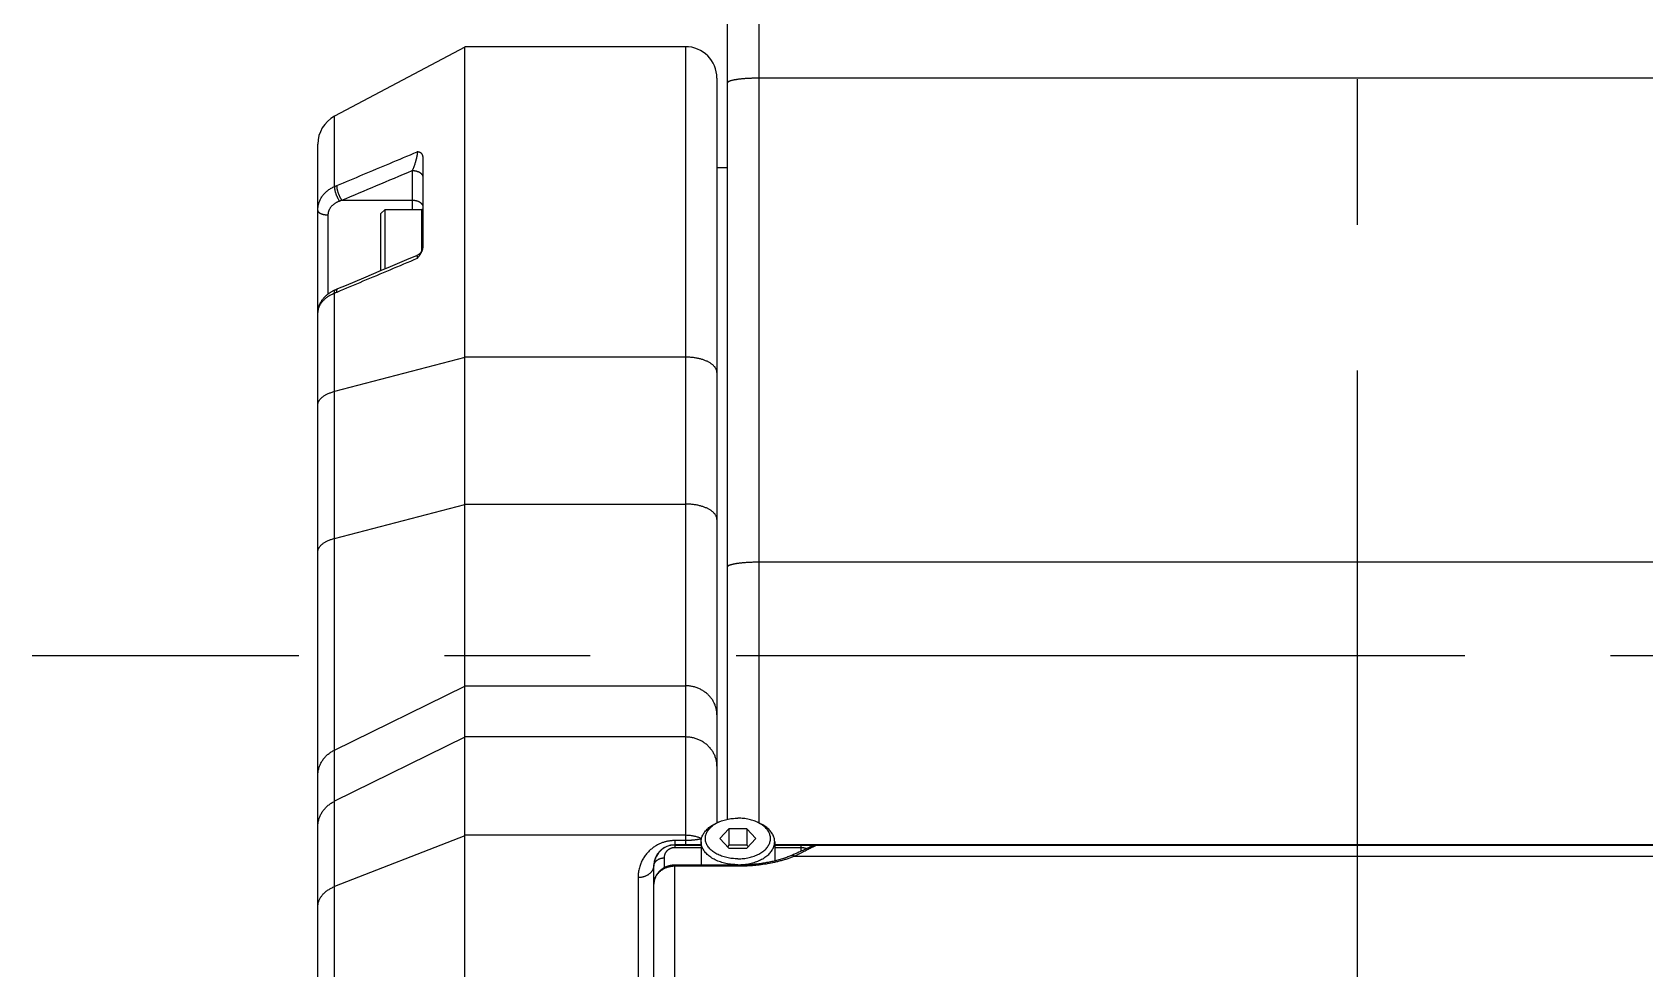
# Model space of a CAD drawing. Extents: x 0 to 3364, y 0 to 2376.
# Drawn here: x 2286.2 to 2439.7, y 1230.5 to 1319.7 of the extents above; entities that cross this region are included whole.
import ezdxf

# ---------------------------------------------------------------- set-up
doc = ezdxf.new("R2010")
doc.units = 0
doc.header["$LTSCALE"] = 185.02
doc.linetypes.add('CENTER', pattern=[0.6, 0.375, -0.075, 0.075, -0.075])
doc.layers.get('0').update_dxf_attribs({"linetype": 'CONTINUOUS'})
doc.layers.add('DEFAULT_1', color=7, linetype='CENTER')

msp = doc.modelspace()

# ---------------------------------------------------------------- linework, layer by layer
for p, q in [((2355.3439, 1357.7278), (2355.3439, 1244.3746)), ((2352.3439, 1244.7232), (2352.3439, 1344.6545)), ((2327.3439, 1318.2663), (2314.9355, 1311.6686)), ((2327.3439, 1138.2663), (2327.3439, 1318.3014)), ((2348.3439, 1318.3014), (2327.3439, 1318.3014)), ((2348.3439, 1318.3014), (2348.3439, 1242.3014)), ((2351.3439, 1315.3014), (2351.3439, 1244.3746)), ((2469.3439, 1315.3013), (2355.3439, 1315.3013)), ((2314.9355, 1304.9828), (2314.9355, 1311.6686)), ((2313.3439, 1147.5128), (2313.3439, 1309.0198)), ((2322.3439, 1306.5057), (2322.3439, 1302.8097)), ((2323.3439, 1307.8338), (2323.3439, 1299.3041)), ((2351.3439, 1306.8014), (2352.3439, 1306.8014)), ((2315.6242, 1303.6826), (2322.3439, 1303.6826)), ((2314.3439, 1294.7628), (2314.3439, 1302.2829)), ((2319.3439, 1302.4097), (2319.7439, 1302.8097)), ((2319.3439, 1296.9601), (2319.3439, 1302.4097)), ((2319.7439, 1297.1281), (2319.7439, 1302.8097)), ((2319.7439, 1302.8097), (2323.2439, 1302.8097)), ((2323.2439, 1298.8685), (2323.2439, 1302.8097)), ((2323.3439, 1299.3041), (2323.3436, 1299.2763)), ((2317.6866, 1296.2638), (2316.0333, 1295.5689)), ((2314.9355, 1224.2545), (2314.9355, 1294.8141)), ((2315.2366, 1295.234), (2314.9806, 1295.1269)), ((2316.0333, 1295.5689), (2315.2366, 1295.234)), ((2327.3439, 1288.7035), (2314.9355, 1285.4686)), ((2348.3439, 1288.7386), (2327.3439, 1288.7386)), ((2314.9355, 1271.4725), (2327.3439, 1274.7073)), ((2327.3439, 1274.7424), (2348.3439, 1274.7424)), ((2469.3439, 1269.2027), (2355.3439, 1269.2027)), ((2314.9355, 1251.3122), (2327.3439, 1257.4015)), ((2327.3439, 1257.4366), (2348.3439, 1257.4366)), ((2327.3439, 1252.5267), (2314.9355, 1246.4374)), ((2348.3439, 1252.5618), (2327.3439, 1252.5618)), ((2351.4839, 1244.4402), (2351.2439, 1244.3278)), ((2352.4839, 1243.8215), (2351.6239, 1242.891)), ((2352.4839, 1243.8215), (2352.4839, 1242.2598)), ((2354.2039, 1243.8215), (2352.4839, 1243.8215)), ((2354.2039, 1243.8215), (2354.2039, 1242.2598)), ((2355.0639, 1242.891), (2354.2039, 1243.8215)), ((2355.2039, 1244.4402), (2355.4439, 1244.3278)), ((2327.3439, 1243.1609), (2314.9355, 1238.3075)), ((2348.3439, 1243.196), (2327.3439, 1243.196)), ((2347.3439, 1242.698), (2347.3439, 1242.3014)), ((2348.3439, 1242.698), (2347.3439, 1242.698)), ((2349.8439, 1242.3014), (2347.3439, 1242.3014)), ((2347.3439, 1242.2663), (2347.3439, 1242.0471)), ((2347.3439, 1242.0471), (2349.8439, 1242.0471)), ((2347.344, 1242.2663), (2349.8439, 1242.2663)), ((2349.8439, 1242.5786), (2349.8439, 1240.3554)), ((2351.6239, 1242.891), (2352.4839, 1241.9604)), ((2352.4839, 1242.2598), (2352.3456, 1242.1101)), ((2354.2039, 1242.2598), (2352.4839, 1242.2598)), ((2354.2039, 1241.9604), (2355.0639, 1242.891)), ((2354.3423, 1242.1101), (2354.2039, 1242.2598)), ((2356.8439, 1242.5786), (2356.8439, 1240.7508)), ((2467.8439, 1242.3014), (2356.8439, 1242.3014)), ((2356.8439, 1242.2663), (2467.8439, 1242.2663)), ((2356.8439, 1242.0471), (2359.3439, 1242.0471)), ((2359.3439, 1242.2663), (2359.3439, 1241.678)), ((2346.3439, 1240.1167), (2346.3439, 1241.0471)), ((2352.4839, 1241.9604), (2354.2039, 1241.9604)), ((2358.7473, 1241.2105), (2465.9406, 1241.2105)), ((2359.3047, 1241.6596), (2359.1466, 1241.5862)), ((2359.7245, 1241.8558), (2359.3047, 1241.6596)), ((2343.8439, 1239.198), (2343.8439, 1141.6995)), ((2345.3439, 1140.3014), (2345.3439, 1240.3014)), ((2347.3439, 1228.1983), (2347.3439, 1240.3554)), ((2353.3439, 1240.3554), (2347.3439, 1240.3554)), ((2353.3439, 1240.2498), (2347.344, 1240.2498)), ((2353.3439, 1240.2498), (2353.3439, 1240.3554))]:
    msp.add_line(p, q)
for points in [[(2323.3436, 1299.2763), (2323.3425, 1299.2512), (2323.3408, 1299.2249), (2323.3383, 1299.1986), (2323.3352, 1299.1723), (2323.3314, 1299.1462), (2323.3268, 1299.1201), (2323.3216, 1299.0942), (2323.3157, 1299.0685), (2323.3092, 1299.0429), (2323.3019, 1299.0174), (2323.294, 1298.9922), (2323.2854, 1298.9672), (2323.2762, 1298.9425), (2323.2663, 1298.918), (2323.2558, 1298.8937), (2323.2446, 1298.8698), (2323.2328, 1298.8461), (2323.2204, 1298.8228), (2323.2074, 1298.7998), (2323.1937, 1298.7772), (2323.1795, 1298.7549), (2323.1647, 1298.733), (2323.1493, 1298.7115), (2323.1334, 1298.6904), (2323.1169, 1298.6698), (2323.0998, 1298.6496), (2323.0823, 1298.6298), (2323.0642, 1298.6106), (2323.0456, 1298.5918), (2323.0265, 1298.5735), (2323.007, 1298.5557), (2322.987, 1298.5384), (2322.9665, 1298.5217), (2322.9456, 1298.5055), (2322.9243, 1298.4899), (2322.9026, 1298.4749), (2322.8804, 1298.4604), (2322.858, 1298.4465), (2322.8351, 1298.4332), (2322.8119, 1298.4206), (2322.7884, 1298.4085), (2322.7646, 1298.3971), (2322.7404, 1298.3863), (2322.731, 1298.3822)], [(2320.2514, 1297.3412), (2319.3851, 1296.9774), (2317.6866, 1296.2638)], [(2322.731, 1298.3822), (2322.0178, 1298.0829), (2320.2514, 1297.3412)], [(2314.9806, 1295.1269), (2314.9244, 1295.1021), (2314.8688, 1295.0763), (2314.8138, 1295.0495), (2314.7593, 1295.0218), (2314.7056, 1294.9931), (2314.6525, 1294.9635), (2314.6001, 1294.933), (2314.5485, 1294.9015), (2314.4976, 1294.8692), (2314.4476, 1294.8361), (2314.3983, 1294.8021), (2314.35, 1294.7673), (2314.3025, 1294.7317), (2314.2559, 1294.6953), (2314.2103, 1294.6582), (2314.1657, 1294.6203), (2314.122, 1294.5818), (2314.0794, 1294.5426), (2314.0378, 1294.5027), (2313.9973, 1294.4622), (2313.9578, 1294.4211), (2313.9195, 1294.3794), (2313.8822, 1294.3371), (2313.8461, 1294.2943), (2313.8112, 1294.251), (2313.7774, 1294.2073), (2313.7449, 1294.1631), (2313.7136, 1294.1185), (2313.6835, 1294.0736), (2313.6548, 1294.0284), (2313.6273, 1293.9829), (2313.6011, 1293.9372), (2313.5762, 1293.8914), (2313.5526, 1293.8454), (2313.5303, 1293.7993), (2313.5094, 1293.7531), (2313.4897, 1293.7068), (2313.4713, 1293.6605), (2313.4542, 1293.6141), (2313.4383, 1293.5678), (2313.4237, 1293.5214), (2313.4104, 1293.475), (2313.3983, 1293.4287), (2313.3875, 1293.3825), (2313.3778, 1293.3364), (2313.3695, 1293.2904), (2313.3623, 1293.2445), (2313.3563, 1293.1988), (2313.3515, 1293.1533), (2313.3479, 1293.108), (2313.3455, 1293.0629), (2313.3442, 1293.0181), (2313.3439, 1292.9897)], [(2361.046, 1242.2663), (2361.0049, 1242.2657), (2360.9588, 1242.2637), (2360.9132, 1242.2603), (2360.8681, 1242.2556), (2360.8235, 1242.2498), (2360.7794, 1242.2428), (2360.7357, 1242.2348), (2360.6924, 1242.2258), (2360.6493, 1242.2159), (2360.6065, 1242.205), (2360.5637, 1242.1934), (2360.5209, 1242.1808), (2360.4779, 1242.1675), (2360.4347, 1242.1533), (2360.3911, 1242.1383), (2360.3469, 1242.1224), (2360.3021, 1242.1057), (2360.2565, 1242.0881), (2360.2099, 1242.0697), (2360.1624, 1242.0502), (2360.1136, 1242.0298), (2360.0634, 1242.0084), (2360.0117, 1241.9859), (2359.9583, 1241.9623), (2359.903, 1241.9375), (2359.8457, 1241.9115), (2359.7245, 1241.8558)], [(2358.3609, 1241.2385), (2358.2798, 1241.205), (2358.1854, 1241.1673), (2358.0891, 1241.1302), (2357.991, 1241.0938), (2357.891, 1241.058), (2357.7893, 1241.0228), (2357.6859, 1240.9884), (2357.5808, 1240.9546), (2357.474, 1240.9216), (2357.3656, 1240.8894), (2357.2556, 1240.8579), (2357.1442, 1240.8273), (2357.0312, 1240.7975), (2356.9168, 1240.7685), (2356.801, 1240.7404), (2356.6839, 1240.7131), (2356.5655, 1240.6868), (2356.4458, 1240.6614), (2356.325, 1240.6369), (2356.203, 1240.6134), (2356.0798, 1240.5908), (2355.9557, 1240.5692), (2355.8305, 1240.5486), (2355.7044, 1240.5289), (2355.5774, 1240.5103), (2355.4496, 1240.4927), (2355.3209, 1240.4761), (2355.1915, 1240.4606), (2355.0614, 1240.4461), (2354.9306, 1240.4326), (2354.7992, 1240.4203), (2354.6673, 1240.4089), (2354.5349, 1240.3987), (2354.402, 1240.3895), (2354.2687, 1240.3814), (2354.1351, 1240.3744), (2354.0011, 1240.3685), (2353.867, 1240.3637), (2353.7326, 1240.36), (2353.5981, 1240.3574), (2353.4635, 1240.3558), (2353.3439, 1240.3554)], [(2359.1466, 1241.5862), (2358.9805, 1241.51), (2358.8947, 1241.4711), (2358.8072, 1241.4318), (2358.7181, 1241.3923), (2358.6278, 1241.3526), (2358.5364, 1241.313), (2358.4439, 1241.2735), (2358.3609, 1241.2385)], [(2347.3439, 1240.3554), (2347.3072, 1240.3551), (2347.2534, 1240.3536), (2347.1997, 1240.3508), (2347.1461, 1240.3467), (2347.0926, 1240.3413), (2347.0392, 1240.3347), (2346.9861, 1240.3267), (2346.9332, 1240.3175), (2346.8806, 1240.3071), (2346.8283, 1240.2953), (2346.7763, 1240.2823), (2346.7248, 1240.2681), (2346.6738, 1240.2526), (2346.6232, 1240.2359), (2346.5731, 1240.218), (2346.5237, 1240.1989), (2346.4748, 1240.1786), (2346.4266, 1240.1571), (2346.379, 1240.1345), (2346.3322, 1240.1108), (2346.2861, 1240.0859), (2346.2408, 1240.0599), (2346.1963, 1240.0329), (2346.1528, 1240.0048), (2346.1101, 1239.9757), (2346.0683, 1239.9456), (2346.0275, 1239.9145), (2345.9877, 1239.8825), (2345.9489, 1239.8496), (2345.9112, 1239.8158), (2345.8746, 1239.7811), (2345.839, 1239.7456), (2345.8046, 1239.7093), (2345.7712, 1239.6723), (2345.7391, 1239.6345), (2345.7081, 1239.596), (2345.6784, 1239.5568), (2345.6498, 1239.517), (2345.6225, 1239.4766), (2345.5964, 1239.4357), (2345.5715, 1239.3942), (2345.5479, 1239.3521), (2345.5256, 1239.3096), (2345.5045, 1239.2666), (2345.4847, 1239.2232), (2345.4662, 1239.1793), (2345.4489, 1239.1351), (2345.433, 1239.0906), (2345.4184, 1239.0457), (2345.405, 1239.0005), (2345.393, 1238.9551), (2345.3823, 1238.9094), (2345.3729, 1238.8636), (2345.3648, 1238.8175), (2345.358, 1238.7713), (2345.3526, 1238.725), (2345.3485, 1238.6786), (2345.3457, 1238.6322), (2345.3442, 1238.5857), (2345.3439, 1238.5568)]]:
    msp.add_lwpolyline(points)
for centre, radius, start, end in [((2348.3439, 1315.3014), 3, 0, 90), ((2316.3439, 1309.0198), 3, 118, 180), ((2323.2439, 1302.7097), 0.1, 0, 90), ((2347.3439, 1240.3014), 2, 90, 180), ((2347.3439, 1240.2663), 2, 89.999395, 180)]:
    msp.add_arc(centre, radius, start, end)
for points, start_tangent, end_tangent in [([(2355.3439, 1315.3013), (2355.1757, 1315.3006), (2355.0081, 1315.2984), (2354.8414, 1315.2949), (2354.6764, 1315.2899), (2354.5134, 1315.2836), (2354.3531, 1315.2759), (2354.1959, 1315.2668), (2354.0423, 1315.2565), (2353.8928, 1315.2448), (2353.7478, 1315.2319), (2353.6079, 1315.2178), (2353.4735, 1315.2025), (2353.3449, 1315.1862), (2353.2226, 1315.1687), (2353.107, 1315.1503), (2352.9985, 1315.1309), (2352.8973, 1315.1106), (2352.8038, 1315.0895), (2352.7183, 1315.0676), (2352.641, 1315.0451), (2352.5723, 1315.0219), (2352.5123, 1314.9982), (2352.4612, 1314.974), (2352.4192, 1314.9494), (2352.3863, 1314.9245), (2352.3628, 1314.8994), (2352.3487, 1314.8741), (2352.3439, 1314.8487)], (-1, 0), (0, -1)), ([(2315.1548, 1305.0752), (2317.6433, 1306.1195), (2320.1949, 1307.1896), (2322.8139, 1308.2874)], (0.92206629, 0.38703198), (0.92228875, 0.38650156)), ([(2322.8134, 1308.2872), (2322.8162, 1308.2566), (2322.8174, 1308.222), (2322.8168, 1308.1832), (2322.8145, 1308.1403), (2322.8105, 1308.0935), (2322.8047, 1308.0429), (2322.7971, 1307.9885), (2322.7878, 1307.9304), (2322.7766, 1307.8687), (2322.7637, 1307.8036), (2322.7489, 1307.7352), (2322.7324, 1307.6637), (2322.7141, 1307.5893), (2322.694, 1307.5121), (2322.6721, 1307.4324), (2322.6486, 1307.3506), (2322.6235, 1307.2669), (2322.5968, 1307.1817), (2322.5686, 1307.0956), (2322.5392, 1307.0088), (2322.5086, 1306.922), (2322.4769, 1306.8356), (2322.4444, 1306.7502), (2322.4113, 1306.6665), (2322.3778, 1306.5848), (2322.3439, 1306.5057)], (0.12713027, -0.99188603), (-0.3998862, -0.9165648)), ([(2323.3439, 1307.8338), (2323.3405, 1307.892), (2323.3302, 1307.9473), (2323.313, 1307.9993), (2323.2886, 1308.0479), (2323.2571, 1308.0928), (2323.2184, 1308.1336), (2323.1724, 1308.1702), (2323.1185, 1308.2027), (2323.0563, 1308.2309), (2322.9853, 1308.2544), (2322.9048, 1308.2732), (2322.8139, 1308.2874)], (0, 1), (-0.99306069, 0.11760301)), ([(2315.6242, 1303.6826), (2318.9281, 1305.0712), (2322.3439, 1306.5057)], (0.92182529, 0.38760565), (0.92205064, 0.38706925)), ([(2322.3439, 1306.5057), (2322.4265, 1306.5035), (2322.5085, 1306.4972), (2322.5894, 1306.4866), (2322.6686, 1306.4718), (2322.7456, 1306.4531), (2322.8199, 1306.4304), (2322.8909, 1306.404), (2322.9582, 1306.374), (2323.0212, 1306.3406), (2323.0797, 1306.3041), (2323.1331, 1306.2647), (2323.1811, 1306.2227), (2323.2234, 1306.1783), (2323.2597, 1306.1319), (2323.2898, 1306.0838), (2323.3133, 1306.0343), (2323.3303, 1305.9838), (2323.3405, 1305.9326), (2323.3439, 1305.881)], (1, 0), (0, -1)), ([(2313.3439, 1302.7077), (2313.3493, 1302.8678), (2313.3654, 1303.0264), (2313.3921, 1303.183), (2313.4294, 1303.3372), (2313.4771, 1303.4884), (2313.5351, 1303.6362), (2313.6033, 1303.78), (2313.6815, 1303.9195), (2313.7693, 1304.0542), (2313.8666, 1304.1836), (2313.973, 1304.3073), (2314.0881, 1304.4249), (2314.2115, 1304.536), (2314.3427, 1304.6403), (2314.4813, 1304.7374), (2314.6267, 1304.827), (2314.7783, 1304.9089), (2314.9355, 1304.9828)], (0.00000336, 1), (0.91642258, 0.400212)), ([(2314.9355, 1304.9828), (2314.9321, 1304.9359), (2314.9321, 1304.8839), (2314.9355, 1304.827), (2314.9423, 1304.7657), (2314.9525, 1304.7005), (2314.9658, 1304.6317), (2314.9824, 1304.56), (2315.002, 1304.4857), (2315.0245, 1304.4095), (2315.0497, 1304.3319), (2315.0775, 1304.2535), (2315.1077, 1304.1748), (2315.14, 1304.0963), (2315.1742, 1304.0188), (2315.2101, 1303.9426), (2315.2473, 1303.8684), (2315.2857, 1303.7967), (2315.325, 1303.728), (2315.3649, 1303.6628), (2315.405, 1303.6015)], (-0.1148139, -0.99338702), (0.56237901, -0.82687958)), ([(2314.9355, 1304.9828), (2315.0087, 1305.0137), (2315.0818, 1305.0446), (2315.1548, 1305.0752)], (0.92073154, 0.39019666), (0.9220663, 0.38703196)), ([(2315.1548, 1305.0752), (2315.151, 1305.0301), (2315.1503, 1304.9803), (2315.1527, 1304.9259), (2315.1583, 1304.8675), (2315.167, 1304.8053), (2315.1787, 1304.7399), (2315.1934, 1304.6715), (2315.2109, 1304.6008), (2315.2311, 1304.5281), (2315.254, 1304.454), (2315.2793, 1304.3788), (2315.307, 1304.3032), (2315.3367, 1304.2276), (2315.3683, 1304.1526), (2315.4016, 1304.0786), (2315.4364, 1304.0061), (2315.4725, 1303.9355), (2315.5095, 1303.8675), (2315.5473, 1303.8024), (2315.5857, 1303.7406), (2315.6242, 1303.6826)], (-0.12553319, -0.99208942), (0.56769158, -0.82324132)), ([(2314.3439, 1302.2829), (2314.3475, 1302.3775), (2314.3582, 1302.4709), (2314.376, 1302.563), (2314.4009, 1302.6533), (2314.4327, 1302.7416), (2314.4714, 1302.8277), (2314.5169, 1302.9113), (2314.569, 1302.9922), (2314.6275, 1303.0701), (2314.6924, 1303.1447), (2314.7633, 1303.2159), (2314.84, 1303.2834), (2314.9223, 1303.3471), (2315.0098, 1303.4067), (2315.1022, 1303.4621), (2315.1991, 1303.5131), (2315.3002, 1303.5596), (2315.405, 1303.6015)], (0.00000535, 1), (0.93743407, 0.34816283)), ([(2315.405, 1303.6015), (2315.4782, 1303.6287), (2315.5513, 1303.6557), (2315.6242, 1303.6826)], (0.93743442, 0.3481619), (0.93849657, 0.34528856)), ([(2322.3439, 1303.6826), (2322.4265, 1303.6804), (2322.5085, 1303.6741), (2322.5894, 1303.6635), (2322.6686, 1303.6487), (2322.7456, 1303.63), (2322.8199, 1303.6073), (2322.8909, 1303.5809), (2322.9582, 1303.5509), (2323.0212, 1303.5175), (2323.0797, 1303.481), (2323.1331, 1303.4416), (2323.1811, 1303.3996), (2323.2234, 1303.3552), (2323.2597, 1303.3088), (2323.2898, 1303.2607), (2323.3133, 1303.2112), (2323.3303, 1303.1607), (2323.3405, 1303.1095), (2323.3439, 1303.0579)], (1, 0), (0, -1)), ([(2313.3439, 1302.7077), (2313.3474, 1302.6726), (2313.3576, 1302.6378), (2313.3745, 1302.6034), (2313.3981, 1302.5698), (2313.4282, 1302.5371), (2313.4645, 1302.5055), (2313.5068, 1302.4754), (2313.5548, 1302.4468), (2313.6082, 1302.42), (2313.6667, 1302.3952), (2313.7297, 1302.3725), (2313.797, 1302.3521), (2313.868, 1302.3341), (2313.9423, 1302.3187), (2314.0192, 1302.306), (2314.0985, 1302.2959), (2314.1794, 1302.2887), (2314.2614, 1302.2844), (2314.3439, 1302.2829)], (0, -1), (1, 0)), ([(2323.3436, 1299.2763), (2323.3405, 1299.2211), (2323.3302, 1299.1348), (2323.313, 1299.0457), (2323.2886, 1298.9539), (2323.2571, 1298.8596), (2323.2184, 1298.7633), (2323.1724, 1298.6651), (2323.1187, 1298.5646), (2323.0566, 1298.4613), (2322.9854, 1298.3547), (2322.9045, 1298.2446), (2322.8134, 1298.1308)], (-0.02802734, -0.99960716), (-0.63943967, -0.76884127)), ([(2322.8134, 1298.1308), (2320.1947, 1297.0289), (2317.6432, 1295.9545), (2315.1548, 1294.9058)], (-0.92177277, -0.38773052), (-0.92146336, -0.38846529)), ([(2322.731, 1298.3822), (2322.7324, 1298.3828), (2322.749, 1298.3872), (2322.7637, 1298.3864), (2322.7766, 1298.3806), (2322.7878, 1298.3701), (2322.7971, 1298.3548), (2322.8047, 1298.3351), (2322.8105, 1298.3109), (2322.8145, 1298.2826), (2322.8168, 1298.2503), (2322.8174, 1298.214), (2322.8162, 1298.1742), (2322.8134, 1298.1308)], (0.9222321, 0.38663671), (-0.0802412, -0.99677548)), ([(2314.9355, 1294.8141), (2314.7783, 1294.7473), (2314.6267, 1294.674), (2314.4813, 1294.5946), (2314.3427, 1294.5094), (2314.2115, 1294.419), (2314.0881, 1294.3238), (2313.973, 1294.2242), (2313.8666, 1294.121), (2313.7693, 1294.0144), (2313.6815, 1293.9051), (2313.6033, 1293.7936), (2313.5351, 1293.6803), (2313.4771, 1293.5658), (2313.4294, 1293.4505), (2313.3921, 1293.3348), (2313.3654, 1293.2191), (2313.3493, 1293.104), (2313.3439, 1292.9898)], (-0.92970216, -0.36831223), (-0.00000158, -1)), ([(2314.9355, 1294.8141), (2314.9321, 1294.8727), (2314.9321, 1294.9267), (2314.9355, 1294.9756), (2314.9423, 1295.0191), (2314.9525, 1295.0568), (2314.9658, 1295.0885), (2314.9824, 1295.1139), (2315.002, 1295.1329), (2315.022, 1295.1444)], (-0.08346973, 0.99651031), (0.92351985, 0.38355064)), ([(2315.1548, 1294.9058), (2315.0818, 1294.8751), (2315.0087, 1294.8445), (2314.9355, 1294.8141)], (-0.92146337, -0.38846527), (-0.9234392, -0.38374478)), ([(2315.1548, 1294.9058), (2315.151, 1294.962), (2315.1503, 1295.0139), (2315.1527, 1295.0611), (2315.1583, 1295.1033), (2315.167, 1295.1403), (2315.1787, 1295.1718), (2315.1934, 1295.1976), (2315.2109, 1295.2175), (2315.2311, 1295.2314), (2315.2366, 1295.234)], (-0.09217014, 0.99574327), (0.92213198, 0.38687544)), ([(2351.3439, 1287.2677), (2351.3389, 1287.3532), (2351.3237, 1287.4385), (2351.2984, 1287.5231), (2351.2631, 1287.6069), (2351.2179, 1287.6896), (2351.163, 1287.7708), (2351.0986, 1287.8503), (2351.0248, 1287.9278), (2350.942, 1288.0031), (2350.8504, 1288.076), (2350.7503, 1288.1461), (2350.6421, 1288.2132), (2350.5261, 1288.2771), (2350.4027, 1288.3376), (2350.2723, 1288.3945), (2350.1354, 1288.4475), (2349.9925, 1288.4966), (2349.8439, 1288.5415), (2349.6903, 1288.5821), (2349.5322, 1288.6183), (2349.37, 1288.6499), (2349.2044, 1288.6768), (2349.0358, 1288.6989), (2348.8649, 1288.7162), (2348.6922, 1288.7286), (2348.5184, 1288.7361), (2348.3439, 1288.7386)], (0, 1), (-1, 0)), ([(2313.3439, 1284.1699), (2313.3494, 1284.2583), (2313.3656, 1284.3464), (2313.3926, 1284.4338), (2313.4303, 1284.5202), (2313.4785, 1284.6054), (2313.537, 1284.6891), (2313.6057, 1284.7708), (2313.6843, 1284.8504), (2313.7724, 1284.9275), (2313.8699, 1285.0019), (2313.9763, 1285.0733), (2314.0913, 1285.1414), (2314.2144, 1285.206), (2314.3452, 1285.2668), (2314.4832, 1285.3237), (2314.628, 1285.3764), (2314.7789, 1285.4248), (2314.9355, 1285.4686)], (0, 1), (0.96765848, 0.2522639)), ([(2351.3439, 1273.2715), (2351.3389, 1273.3571), (2351.3237, 1273.4423), (2351.2984, 1273.527), (2351.2631, 1273.6108), (2351.2179, 1273.6934), (2351.163, 1273.7746), (2351.0986, 1273.8541), (2351.0248, 1273.9317), (2350.942, 1274.007), (2350.8504, 1274.0798), (2350.7503, 1274.1499), (2350.6421, 1274.217), (2350.5261, 1274.2809), (2350.4027, 1274.3414), (2350.2723, 1274.3983), (2350.1354, 1274.4514), (2349.9925, 1274.5005), (2349.8439, 1274.5454), (2349.6903, 1274.586), (2349.5322, 1274.6221), (2349.37, 1274.6537), (2349.2044, 1274.6806), (2349.0358, 1274.7028), (2348.8649, 1274.7201), (2348.6922, 1274.7325), (2348.5184, 1274.7399), (2348.3439, 1274.7424)], (0, 1), (-1, 0)), ([(2313.3439, 1270.1738), (2313.3494, 1270.2621), (2313.3656, 1270.3502), (2313.3926, 1270.4376), (2313.4303, 1270.5241), (2313.4785, 1270.6093), (2313.537, 1270.6929), (2313.6057, 1270.7746), (2313.6843, 1270.8542), (2313.7724, 1270.9313), (2313.8699, 1271.0057), (2313.9763, 1271.0771), (2314.0913, 1271.1452), (2314.2144, 1271.2098), (2314.3452, 1271.2707), (2314.4832, 1271.3276), (2314.628, 1271.3803), (2314.7789, 1271.4287), (2314.9355, 1271.4725)], (0, 1), (0.96765848, 0.2522639)), ([(2355.3439, 1269.2027), (2355.1757, 1269.202), (2355.0081, 1269.1999), (2354.8414, 1269.1963), (2354.6764, 1269.1914), (2354.5134, 1269.185), (2354.3531, 1269.1773), (2354.1959, 1269.1683), (2354.0423, 1269.1579), (2353.8928, 1269.1462), (2353.7478, 1269.1333), (2353.6079, 1269.1192), (2353.4735, 1269.104), (2353.3449, 1269.0876), (2353.2226, 1269.0701), (2353.107, 1269.0517), (2352.9985, 1269.0323), (2352.8973, 1269.012), (2352.8038, 1268.9909), (2352.7183, 1268.969), (2352.641, 1268.9465), (2352.5723, 1268.9233), (2352.5123, 1268.8996), (2352.4612, 1268.8754), (2352.4192, 1268.8508), (2352.3863, 1268.8259), (2352.3628, 1268.8008), (2352.3487, 1268.7755), (2352.3439, 1268.7501)], (-1, 0), (-0.00000019, -1)), ([(2351.3439, 1254.6678), (2351.3389, 1254.8288), (2351.3237, 1254.9892), (2351.2984, 1255.1486), (2351.2631, 1255.3063), (2351.2179, 1255.4619), (2351.163, 1255.6148), (2351.0986, 1255.7645), (2351.0248, 1255.9104), (2350.942, 1256.0522), (2350.8504, 1256.1893), (2350.7503, 1256.3212), (2350.6421, 1256.4475), (2350.5261, 1256.5679), (2350.4027, 1256.6817), (2350.2723, 1256.7888), (2350.1354, 1256.8887), (2349.9925, 1256.9811), (2349.8439, 1257.0657), (2349.6903, 1257.1421), (2349.5322, 1257.2102), (2349.37, 1257.2696), (2349.2044, 1257.3203), (2349.0358, 1257.362), (2348.8649, 1257.3945), (2348.6922, 1257.4179), (2348.5184, 1257.4319), (2348.3439, 1257.4366)], (0, 1), (-1, 0)), ([(2313.3439, 1248.8675), (2313.3494, 1249.0338), (2313.3656, 1249.1996), (2313.3926, 1249.3641), (2313.4303, 1249.5269), (2313.4785, 1249.6873), (2313.537, 1249.8447), (2313.6057, 1249.9986), (2313.6843, 1250.1484), (2313.7724, 1250.2935), (2313.8699, 1250.4335), (2313.9763, 1250.5679), (2314.0913, 1250.6961), (2314.2144, 1250.8177), (2314.3452, 1250.9323), (2314.4832, 1251.0394), (2314.628, 1251.1386), (2314.7789, 1251.2297), (2314.9355, 1251.3122)], (0, 1), (0.89772871, 0.44054871)), ([(2351.3439, 1249.793), (2351.3389, 1249.954), (2351.3237, 1250.1145), (2351.2984, 1250.2738), (2351.2631, 1250.4316), (2351.2179, 1250.5871), (2351.163, 1250.74), (2351.0986, 1250.8897), (2351.0248, 1251.0357), (2350.942, 1251.1774), (2350.8504, 1251.3145), (2350.7503, 1251.4464), (2350.6421, 1251.5728), (2350.5261, 1251.6931), (2350.4027, 1251.807), (2350.2723, 1251.9141), (2350.1354, 1252.014), (2349.9925, 1252.1063), (2349.8439, 1252.1909), (2349.6903, 1252.2673), (2349.5322, 1252.3354), (2349.37, 1252.3949), (2349.2044, 1252.4455), (2349.0358, 1252.4872), (2348.8649, 1252.5198), (2348.6922, 1252.5431), (2348.5184, 1252.5572), (2348.3439, 1252.5618)], (0, 1), (-1, 0)), ([(2313.3439, 1243.9927), (2313.3494, 1244.1591), (2313.3656, 1244.3248), (2313.3926, 1244.4894), (2313.4303, 1244.6521), (2313.4785, 1244.8125), (2313.537, 1244.9699), (2313.6057, 1245.1238), (2313.6843, 1245.2736), (2313.7724, 1245.4188), (2313.8699, 1245.5588), (2313.9763, 1245.6931), (2314.0913, 1245.8214), (2314.2144, 1245.943), (2314.3452, 1246.0575), (2314.4832, 1246.1646), (2314.628, 1246.2639), (2314.7789, 1246.3549), (2314.9355, 1246.4374)], (0, 1), (0.89772871, 0.44054871)), ([(2349.844, 1242.5786), (2349.8559, 1242.7592), (2349.951, 1243.1154), (2350.1387, 1243.4569), (2350.4139, 1243.7745), (2350.7689, 1244.0595), (2351.1942, 1244.304), (2351.2439, 1244.3278)], (0, 1), (0.90551561, 0.42431296)), ([(2353.3439, 1240.9544), (2352.8056, 1240.9838), (2352.2837, 1241.0712), (2351.7939, 1241.2139), (2351.3513, 1241.4075), (2350.9692, 1241.6462), (2350.6593, 1241.9227), (2350.4309, 1242.2286), (2350.291, 1242.5547), (2350.2439, 1242.891), (2350.291, 1243.2273), (2350.4309, 1243.5533), (2350.6593, 1243.8592), (2350.9692, 1244.1358), (2351.2168, 1244.2997)], (-1, 0), (0.86158303, 0.50761668)), ([(2351.2168, 1244.2997), (2351.2491, 1244.3185)], (0.86158303, 0.50761668), (0.86782736, 0.49686584)), ([(2351.2491, 1244.3185), (2351.3513, 1244.3745), (2351.4838, 1244.4401)], (0.86782736, 0.49686584), (0.90548396, 0.42438049)), ([(2351.4838, 1244.4401), (2351.7939, 1244.5681), (2352.2837, 1244.7107), (2352.8056, 1244.7981), (2353.3439, 1244.8275)], (0.90548396, 0.42438049), (1, 0)), ([(2355.2041, 1244.4401), (2354.8939, 1244.5681), (2354.4042, 1244.7107), (2353.8823, 1244.7981), (2353.3439, 1244.8275)], (-0.90548396, 0.42438049), (-1, 0)), ([(2353.3439, 1240.9544), (2353.8823, 1240.9838), (2354.4042, 1241.0712), (2354.8939, 1241.2139), (2355.3366, 1241.4075), (2355.7187, 1241.6462), (2356.0286, 1241.9227), (2356.257, 1242.2286), (2356.3968, 1242.5547), (2356.4439, 1242.891), (2356.3968, 1243.2273), (2356.257, 1243.5533), (2356.0286, 1243.8592), (2355.7187, 1244.1358), (2355.4711, 1244.2997)], (1, 0), (-0.86158303, 0.50761668)), ([(2355.4388, 1244.3185), (2355.3366, 1244.3745), (2355.2041, 1244.4401)], (-0.86782736, 0.49686584), (-0.90548396, 0.42438049)), ([(2355.4711, 1244.2997), (2355.4388, 1244.3185)], (-0.86158303, 0.50761668), (-0.86782736, 0.49686584)), ([(2356.8439, 1242.5786), (2356.832, 1242.7592), (2356.7368, 1243.1154), (2356.5492, 1243.4569), (2356.274, 1243.7745), (2355.919, 1244.0595), (2355.4937, 1244.304), (2355.4439, 1244.3278)], (0, 1), (-0.90551561, 0.42431296)), ([(2347.3439, 1242.698), (2347.2231, 1242.6959), (2347.1007, 1242.6895), (2346.9765, 1242.6786), (2346.85, 1242.6629), (2346.721, 1242.6421), (2346.5894, 1242.6157), (2346.4551, 1242.5832), (2346.3182, 1242.5443), (2346.1788, 1242.4983), (2346.0369, 1242.4448), (2345.8931, 1242.3831), (2345.7482, 1242.313), (2345.6032, 1242.2344), (2345.4592, 1242.1472), (2345.3164, 1242.0509), (2345.1751, 1241.945), (2345.0359, 1241.8291), (2344.8994, 1241.7028), (2344.7667, 1241.566), (2344.6386, 1241.4185), (2344.5161, 1241.2603), (2344.4004, 1241.0914), (2344.2925, 1240.9123), (2344.1937, 1240.7232), (2344.1052, 1240.5248), (2344.0279, 1240.3178), (2343.9631, 1240.1035), (2343.9117, 1239.8834), (2343.8744, 1239.6584), (2343.8516, 1239.4296), (2343.8439, 1239.198)], (-1, -0.00000424), (0.00000141, -1)), ([(2346.3439, 1241.0471), (2346.3474, 1241.1304), (2346.3578, 1241.213), (2346.3749, 1241.294), (2346.3984, 1241.3728), (2346.4281, 1241.4486), (2346.4634, 1241.5211), (2346.5039, 1241.5896), (2346.549, 1241.6539), (2346.5983, 1241.7135), (2346.6513, 1241.7684), (2346.7073, 1241.8183), (2346.7661, 1241.8633), (2346.827, 1241.9032), (2346.8898, 1241.9381), (2346.9542, 1241.9681), (2347.0197, 1241.9931), (2347.0857, 1242.0132), (2347.1518, 1242.0285), (2347.2172, 1242.0391), (2347.2814, 1242.0452), (2347.3439, 1242.0471)], (0.00000036, 1), (1, 0.00001077)), ([(2349.8788, 1242.8853), (2349.7824, 1242.9258), (2349.634, 1242.9815), (2349.4816, 1243.0312), (2349.3257, 1243.0745), (2349.1667, 1243.1114), (2349.0052, 1243.1417), (2348.8417, 1243.1654), (2348.6766, 1243.1824), (2348.5106, 1243.1926), (2348.3439, 1243.196)], (-0.91590401, 0.40139737), (-1, 0)), ([(2349.8723, 1242.8519), (2349.8084, 1242.8384), (2349.6894, 1242.8152), (2349.5702, 1242.7944), (2349.4514, 1242.7759), (2349.3338, 1242.7598), (2349.2178, 1242.7458), (2349.1034, 1242.7339), (2348.9906, 1242.7239), (2348.8793, 1242.7157), (2348.7696, 1242.7091), (2348.6614, 1242.7042), (2348.5545, 1242.7007), (2348.4488, 1242.6986), (2348.3439, 1242.698)], (-0.97709703, -0.21279427), (-1, -0.00000325)), ([(2353.3439, 1240.3922), (2352.7679, 1240.422), (2352.2075, 1240.5107), (2351.6781, 1240.6557), (2351.1942, 1240.8532), (2350.7689, 1241.0978), (2350.4139, 1241.3828), (2350.1387, 1241.7003), (2349.951, 1242.0419), (2349.8559, 1242.3981), (2349.844, 1242.5786)], (-1, 0), (0, 1)), ([(2353.3439, 1240.3922), (2353.92, 1240.422), (2354.4804, 1240.5107), (2355.0098, 1240.6557), (2355.4937, 1240.8532), (2355.919, 1241.0978), (2356.274, 1241.3828), (2356.5492, 1241.7003), (2356.7368, 1242.0419), (2356.832, 1242.3981), (2356.8439, 1242.5786)], (1, 0), (0, 1)), ([(2361.046, 1242.2663), (2360.9557, 1242.2575), (2360.8529, 1242.2324), (2360.7365, 1242.1923), (2360.6062, 1242.1383), (2360.4621, 1242.0719), (2360.3036, 1241.9939), (2360.1298, 1241.9053), (2359.9406, 1241.8072), (2359.7351, 1241.7004), (2359.5129, 1241.5859), (2359.2743, 1241.4652), (2359.0191, 1241.3396), (2358.7473, 1241.2105)], (-1, -0.00000936), (-0.90660433, -0.42198174)), ([(2359.3439, 1242.0471), (2359.3854, 1242.0465), (2359.4276, 1242.0444), (2359.4714, 1242.0408), (2359.5169, 1242.0354), (2359.5645, 1242.0279), (2359.6143, 1242.0181), (2359.6662, 1242.0055), (2359.7199, 1241.9899), (2359.7749, 1241.9709), (2359.8307, 1241.9484), (2359.8783, 1241.9263)], (1, -0.00000779), (0.89670754, -0.44262353)), ([(2345.3444, 1240.2903), (2345.3482, 1240.3383), (2345.361, 1240.4098), (2345.3821, 1240.48), (2345.4115, 1240.5484), (2345.4488, 1240.6143), (2345.4937, 1240.6774), (2345.5459, 1240.7369), (2345.6049, 1240.7923), (2345.6702, 1240.8433), (2345.7413, 1240.8894), (2345.8175, 1240.9302), (2345.8982, 1240.9653), (2345.9827, 1240.9944), (2346.0703, 1241.0173), (2346.1602, 1241.0338), (2346.2517, 1241.0438), (2346.3439, 1241.0471)], (0.03946137, 0.9992211), (1, 0)), ([(2358.7473, 1241.2105), (2358.425, 1241.0826), (2358.0885, 1240.9628), (2357.739, 1240.8515), (2357.3777, 1240.749), (2357.0054, 1240.6556), (2356.6232, 1240.5714), (2356.2322, 1240.4966), (2355.8338, 1240.4316), (2355.4287, 1240.3763), (2355.0178, 1240.3308), (2354.6022, 1240.2954), (2354.1836, 1240.27), (2353.7636, 1240.2549), (2353.3439, 1240.2498)], (-0.92234292, -0.38637227), (-1, -0.00000076)), ([(2358.7473, 1241.2105), (2358.6829, 1241.2373), (2358.619, 1241.2559), (2358.5563, 1241.2661), (2358.4953, 1241.2679), (2358.4365, 1241.2612), (2358.3805, 1241.246), (2358.3609, 1241.2385)], (-0.90242379, 0.43084951), (-0.92231749, -0.38643298)), ([(2343.8439, 1239.198), (2343.951, 1239.2008), (2344.0574, 1239.2092), (2344.1628, 1239.2232), (2344.2665, 1239.2427), (2344.3681, 1239.2675), (2344.4671, 1239.2977), (2344.5628, 1239.3329), (2344.6549, 1239.3731), (2344.7429, 1239.4181), (2344.8262, 1239.4675), (2344.9046, 1239.5212), (2344.9776, 1239.5788), (2345.0448, 1239.6401), (2345.1058, 1239.7048), (2345.1605, 1239.7726), (2345.2084, 1239.843), (2345.2494, 1239.9158), (2345.2832, 1239.9905), (2345.3097, 1240.0669), (2345.3287, 1240.1444), (2345.3401, 1240.2227), (2345.3422, 1240.2489)], (1, 0), (0.06460285, 0.99791105)), ([(2345.3422, 1240.2489), (2345.3435, 1240.2751)], (0.06460285, 0.99791105), (0.03236375, 0.99947616)), ([(2345.3435, 1240.2751), (2345.3439, 1240.3014)], (0.03236375, 0.99947616), (0, 1)), ([(2345.3439, 1240.2663), (2345.3444, 1240.2903)], (0, 1), (0.03946137, 0.9992211)), ([(2347.344, 1240.2498), (2347.195, 1240.2451), (2347.0469, 1240.2311), (2346.9004, 1240.2077), (2346.7563, 1240.1751), (2346.6155, 1240.1335), (2346.4786, 1240.0832), (2346.3466, 1240.0243), (2346.22, 1239.9572), (2346.0996, 1239.8823), (2345.9862, 1239.7999), (2345.8802, 1239.7105), (2345.7824, 1239.6146), (2345.6933, 1239.5128), (2345.6134, 1239.4055), (2345.5432, 1239.2935), (2345.4831, 1239.1772), (2345.4334, 1239.0574), (2345.3944, 1238.9348), (2345.3664, 1238.81), (2345.3496, 1238.6838), (2345.3447, 1238.6038)], (-1, -0.00000058), (-0.03277783, -0.99946266)), ([(2313.3439, 1236.3589), (2313.3494, 1236.4915), (2313.3656, 1236.6236), (2313.3926, 1236.7548), (2313.4303, 1236.8845), (2313.4785, 1237.0123), (2313.537, 1237.1378), (2313.6057, 1237.2604), (2313.6843, 1237.3798), (2313.7724, 1237.4955), (2313.8699, 1237.6071), (2313.9763, 1237.7142), (2314.0913, 1237.8164), (2314.2144, 1237.9133), (2314.3452, 1238.0046), (2314.4832, 1238.09), (2314.628, 1238.1691), (2314.7789, 1238.2417), (2314.9355, 1238.3075)], (0, 1), (0.93129509, 0.36426563)), ([(2345.3445, 1238.5958), (2345.3439, 1238.5568)], (-0.02720591, -0.99962985), (-0.00000133, -1)), ([(2345.3447, 1238.6038), (2345.3445, 1238.5958)], (-0.03277782, -0.99946266), (-0.02720591, -0.99962985))]:
    msp.add_spline(points, degree=3, dxfattribs=dict(start_tangent=start_tangent, end_tangent=end_tangent))
at = {"layer": 'DEFAULT_1'}
for p, q in [((2412.3439, 1107.0578), (2412.3439, 1584.4718)), ((2533.5583, 1260.3014), (2286.1585, 1260.3014))]:
    msp.add_line(p, q, dxfattribs=at)

doc.saveas('drawing.dxf')
